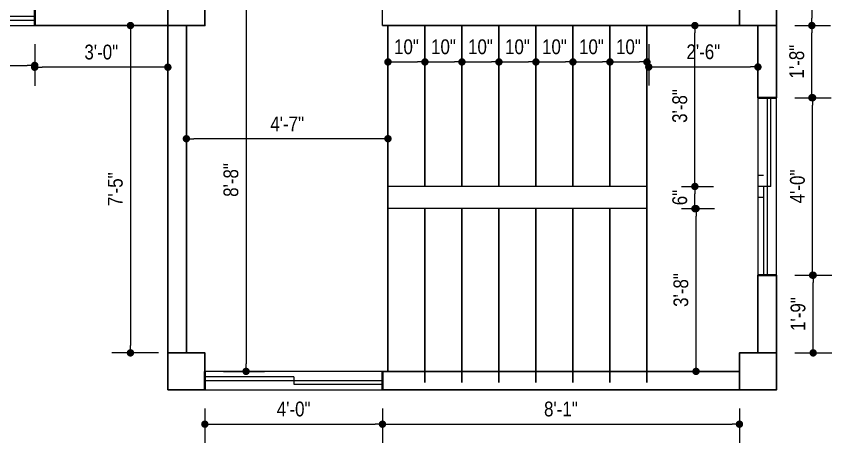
# Model space of a CAD drawing. Extents: x -84928 to 291, y -189958 to 18430.
# Drawn here: x -84750.9 to -84530.5, y -20608.6 to -20493.3 of the extents above; entities that cross this region are included whole.
import ezdxf

# ---------------------------------------------------------------- set-up
doc = ezdxf.new("R2010")
doc.units = 0
doc.header["$LTSCALE"] = 3
doc.header["$MEASUREMENT"] = 0
doc.header["$PDMODE"] = 98
doc.linetypes.add('ACAD_ISO11W100', pattern=[33, 12, -3, 12, -3, 0, -3])
doc.layers.get('0').update_dxf_attribs({"color": 123, "linetype": 'ACAD_ISO11W100', "lineweight": 18})
doc.layers.get('Defpoints').update_dxf_attribs({"linetype": 'CONTINUOUS', "lineweight": 20})
doc.layers.add('WALL', color=7, linetype='CONTINUOUS', lineweight=40)
doc.layers.add('WIN', color=140, linetype='CONTINUOUS', lineweight=15)
doc.styles.get("Standard").update_dxf_attribs({"font": 'ARIALN.TTF'})
doc.dimstyles.new('Copy of Dim-6', dxfattribs={"dimtxt": 4, "dimasz": 2, "dimexe": 5, "dimexo": 5, "dimgap": 0.09, "dimtad": 0, "dimdec": 0, "dimzin": 3, "dimdsep": 46, "dimlunit": 4, "dimtxsty": 'Standard', "dimblk": 'DOT', "dimcen": 0.09, "dimaunit": 1, "dimadec": 0, "dimazin": 0, "dimtfac": 0.5, "dimtdec": 0, "dimtix": 1, "dimtmove": 1, "dimatfit": 0, "dimfxl": 1, "dimtvp": 1, "dimtolj": 1, "dimtzin": 0, "dimarcsym": 0})

# ---------------------------------------------------------------- blocks, each defined once
blk = doc.blocks.new('nn')
at = {"layer": 'WALL', "color": 4}
for p, q in [((1.87, -1.96), (1.87, -6.96)), ((49.87, -1.96), (49.87, -6.96))]:
    blk.add_line(p, q, dxfattribs=at)
at = {"layer": 'WALL', "color": 4, "lineweight": -2}
blk.add_line((25.87, -3.46), (25.87, -5.46), dxfattribs=at)
at = {"layer": 'WIN', "color": 4}
for p, q in [((49.87, -1.96), (1.87, -1.96)), ((25.87, -3.46), (1.87, -3.46)), ((1.87, -4.46), (49.87, -4.46)), ((25.87, -5.46), (49.87, -5.46)), ((1.87, -6.96), (49.87, -6.96))]:
    blk.add_line(p, q, dxfattribs=at)
blk = doc.blocks.new('_Dot')
at = {"color": 0, "linetype": 'ByBlock', "lineweight": -2}
blk.add_line((-0.5, 0), (-1, 0), dxfattribs=at)
at = {"color": 0, "linetype": 'ByBlock', "const_width": 0.5}
blk.add_lwpolyline([(-0.25, 0, 1), (0.25, 0, 1)], format="xyb", close=True, dxfattribs=at)
blk = doc.blocks.new('*D105')
at = {"layer": 'Defpoints', "color": 0, "lineweight": -2, "transparency": 16777216}
for p in [(-84651.94, -20594.32), (-84555.44, -20594.32), (-84555.44, -20603.6)]:
    blk.add_point(p, dxfattribs=at)
at = {"layer": 'WALL', "color": 0, "lineweight": -2, "transparency": 16777216}
for p, q in [((-84651.94, -20599.32), (-84651.94, -20608.6)), ((-84555.44, -20599.32), (-84555.44, -20608.6)), ((-84649.94, -20603.6), (-84557.44, -20603.6))]:
    blk.add_line(p, q, dxfattribs=at)
at = {"layer": 'WALL', "color": 0, "lineweight": -2, "transparency": 16777216, "xscale": 2, "yscale": 2, "zscale": 2, "rotation": 180}
blk.add_blockref('_Dot', (-84651.94, -20603.6), dxfattribs=at)
at = {"layer": 'WALL', "color": 0, "lineweight": -2, "transparency": 16777216, "xscale": 2, "yscale": 2, "zscale": 2}
blk.add_blockref('_Dot', (-84555.44, -20603.6), dxfattribs=at)
at = {"layer": 'WALL', "color": 0, "lineweight": -2, "transparency": 16777216, "insert": (-84603.69, -20599.52), "char_height": 4, "attachment_point": 5}
blk.add_mtext('\\A1;8\'-1"', dxfattribs=at)
blk = doc.blocks.new('*D106')
at = {"layer": 'Defpoints', "color": 0, "lineweight": -2, "transparency": 16777216}
for p in [(-84699.94, -20594.32), (-84651.94, -20594.32), (-84651.94, -20603.6)]:
    blk.add_point(p, dxfattribs=at)
at = {"layer": 'WALL', "color": 0, "lineweight": -2, "transparency": 16777216}
for p, q in [((-84699.94, -20599.32), (-84699.94, -20608.6)), ((-84651.94, -20599.32), (-84651.94, -20608.6)), ((-84697.94, -20603.6), (-84653.94, -20603.6))]:
    blk.add_line(p, q, dxfattribs=at)
at = {"layer": 'WALL', "color": 0, "lineweight": -2, "transparency": 16777216, "xscale": 2, "yscale": 2, "zscale": 2, "rotation": 180}
blk.add_blockref('_Dot', (-84699.94, -20603.6), dxfattribs=at)
at = {"layer": 'WALL', "color": 0, "lineweight": -2, "transparency": 16777216, "xscale": 2, "yscale": 2, "zscale": 2}
blk.add_blockref('_Dot', (-84651.94, -20603.6), dxfattribs=at)
at = {"layer": 'WALL', "color": 0, "lineweight": -2, "transparency": 16777216, "insert": (-84675.94, -20599.52), "char_height": 4, "attachment_point": 5}
blk.add_mtext('\\A1;4\'-0"', dxfattribs=at)
blk = doc.blocks.new('*D107')
at = {"layer": 'Defpoints', "color": 0, "lineweight": -2, "transparency": 16777216}
for p in [(-84545.44, -20563.32), (-84535.5, -20563.32), (-84545.44, -20584.32)]:
    blk.add_point(p, dxfattribs=at)
at = {"layer": 'WALL', "color": 0, "lineweight": -2, "transparency": 16777216}
for p, q in [((-84540.44, -20563.32), (-84530.5, -20563.32)), ((-84535.5, -20582.32), (-84535.5, -20565.32)), ((-84540.44, -20584.32), (-84530.5, -20584.32))]:
    blk.add_line(p, q, dxfattribs=at)
at = {"layer": 'WALL', "color": 0, "lineweight": -2, "transparency": 16777216, "xscale": 2, "yscale": 2, "zscale": 2}
for p, rotation in [((-84535.5, -20563.32), 90), ((-84535.5, -20584.32), 270)]:
    blk.add_blockref('_Dot', p, dxfattribs=dict(at, rotation=rotation))
at = {"layer": 'WALL', "color": 0, "lineweight": -2, "transparency": 16777216, "insert": (-84539.58, -20573.82), "char_height": 4, "attachment_point": 5, "rotation": 90}
blk.add_mtext('\\A1;1\'-9"', dxfattribs=at)
blk = doc.blocks.new('*D108')
at = {"layer": 'Defpoints', "color": 0, "lineweight": -2, "transparency": 16777216}
for p in [(-84545.44, -20515.32), (-84535.65, -20515.32), (-84545.44, -20563.32)]:
    blk.add_point(p, dxfattribs=at)
at = {"layer": 'WALL', "color": 0, "lineweight": -2, "transparency": 16777216}
for p, q in [((-84540.44, -20515.32), (-84530.65, -20515.32)), ((-84535.65, -20561.32), (-84535.65, -20517.32)), ((-84540.44, -20563.32), (-84530.65, -20563.32))]:
    blk.add_line(p, q, dxfattribs=at)
at = {"layer": 'WALL', "color": 0, "lineweight": -2, "transparency": 16777216, "xscale": 2, "yscale": 2, "zscale": 2}
for p, rotation in [((-84535.65, -20515.32), 90), ((-84535.65, -20563.32), 270)]:
    blk.add_blockref('_Dot', p, dxfattribs=dict(at, rotation=rotation))
at = {"layer": 'WALL', "color": 0, "lineweight": -2, "transparency": 16777216, "insert": (-84539.74, -20539.32), "char_height": 4, "attachment_point": 5, "rotation": 90}
blk.add_mtext('\\A1;4\'-0"', dxfattribs=at)
blk = doc.blocks.new('*D109')
at = {"layer": 'Defpoints', "color": 0, "lineweight": -2, "transparency": 16777216}
for p in [(-84545.44, -20495.82), (-84535.85, -20495.82), (-84545.44, -20515.32)]:
    blk.add_point(p, dxfattribs=at)
at = {"layer": 'WALL', "color": 0, "lineweight": -2, "transparency": 16777216}
for p, q in [((-84540.44, -20495.82), (-84530.85, -20495.82)), ((-84535.85, -20513.32), (-84535.85, -20497.82)), ((-84540.44, -20515.32), (-84530.85, -20515.32))]:
    blk.add_line(p, q, dxfattribs=at)
at = {"layer": 'WALL', "color": 0, "lineweight": -2, "transparency": 16777216, "xscale": 2, "yscale": 2, "zscale": 2}
for p, rotation in [((-84535.85, -20495.82), 90), ((-84535.85, -20515.32), 270)]:
    blk.add_blockref('_Dot', p, dxfattribs=dict(at, rotation=rotation))
at = {"layer": 'WALL', "color": 0, "lineweight": -2, "transparency": 16777216, "insert": (-84539.93, -20505.57), "char_height": 4, "attachment_point": 5, "rotation": 90}
blk.add_mtext('\\A1;1\'-8"', dxfattribs=at)
blk = doc.blocks.new('*D110')
at = {"layer": 'Defpoints', "color": 0, "lineweight": -2, "transparency": 16777216}
for p in [(-84824.44, -20495.82), (-84745.94, -20495.82), (-84745.94, -20506.59)]:
    blk.add_point(p, dxfattribs=at)
at = {"layer": 'WALL', "color": 0, "lineweight": -2, "transparency": 16777216}
for p, q in [((-84824.44, -20500.82), (-84824.44, -20511.59)), ((-84745.94, -20500.82), (-84745.94, -20511.59)), ((-84822.44, -20506.59), (-84747.94, -20506.59))]:
    blk.add_line(p, q, dxfattribs=at)
at = {"layer": 'WALL', "color": 0, "lineweight": -2, "transparency": 16777216, "xscale": 2, "yscale": 2, "zscale": 2, "rotation": 180}
blk.add_blockref('_Dot', (-84824.44, -20506.59), dxfattribs=at)
at = {"layer": 'WALL', "color": 0, "lineweight": -2, "transparency": 16777216, "xscale": 2, "yscale": 2, "zscale": 2}
blk.add_blockref('_Dot', (-84745.94, -20506.59), dxfattribs=at)
at = {"layer": 'WALL', "color": 0, "lineweight": -2, "transparency": 16777216, "insert": (-84785.19, -20502.51), "char_height": 4, "attachment_point": 5}
blk.add_mtext('\\A1;6\'-7"', dxfattribs=at)
blk = doc.blocks.new('*D111')
at = {"layer": 'Defpoints', "color": 0, "lineweight": -2, "transparency": 16777216}
for p in [(-84745.94, -20495.82), (-84709.94, -20495.82), (-84745.94, -20507.09)]:
    blk.add_point(p, dxfattribs=at)
at = {"layer": 'WALL', "color": 0, "lineweight": -2, "transparency": 16777216}
for p, q in [((-84745.94, -20500.82), (-84745.94, -20512.09)), ((-84709.94, -20500.82), (-84709.94, -20512.09)), ((-84711.94, -20507.09), (-84743.94, -20507.09))]:
    blk.add_line(p, q, dxfattribs=at)
at = {"layer": 'WALL', "color": 0, "lineweight": -2, "transparency": 16777216, "xscale": 2, "yscale": 2, "zscale": 2, "rotation": 180}
blk.add_blockref('_Dot', (-84745.94, -20507.09), dxfattribs=at)
at = {"layer": 'WALL', "color": 0, "lineweight": -2, "transparency": 16777216, "xscale": 2, "yscale": 2, "zscale": 2}
blk.add_blockref('_Dot', (-84709.94, -20507.09), dxfattribs=at)
at = {"layer": 'WALL', "color": 0, "lineweight": -2, "transparency": 16777216, "insert": (-84727.94, -20503.01), "char_height": 4, "attachment_point": 5}
blk.add_mtext('\\A1;3\'-0"', dxfattribs=at)
blk = doc.blocks.new('*D112')
at = {"layer": 'Defpoints', "color": 0, "lineweight": -2, "transparency": 16777216}
for p in [(-84707.44, -20495.82), (-84720.06, -20584.32), (-84707.44, -20584.32)]:
    blk.add_point(p, dxfattribs=at)
at = {"layer": 'WALL', "color": 0, "lineweight": -2, "transparency": 16777216}
for p, q in [((-84712.44, -20495.82), (-84725.06, -20495.82)), ((-84720.06, -20497.82), (-84720.06, -20582.32)), ((-84712.44, -20584.32), (-84725.06, -20584.32))]:
    blk.add_line(p, q, dxfattribs=at)
at = {"layer": 'WALL', "color": 0, "lineweight": -2, "transparency": 16777216, "xscale": 2, "yscale": 2, "zscale": 2}
for p, rotation in [((-84720.06, -20495.82), 90), ((-84720.06, -20584.32), 270)]:
    blk.add_blockref('_Dot', p, dxfattribs=dict(at, rotation=rotation))
at = {"layer": 'WALL', "color": 0, "lineweight": -2, "transparency": 16777216, "insert": (-84724.13, -20540.07), "char_height": 4, "attachment_point": 5, "rotation": 90}
blk.add_mtext('\\A1;7\'-5"', dxfattribs=at)
blk = doc.blocks.new('*D113')
at = {"layer": 'Defpoints', "color": 0, "lineweight": -2, "transparency": 16777216}
for p in [(-84699.94, -20485.82), (-84699.94, -20589.32), (-84688.8, -20589.32)]:
    blk.add_point(p, dxfattribs=at)
at = {"layer": 'WALL', "color": 0, "lineweight": -2, "transparency": 16777216}
for p, q in [((-84694.94, -20485.82), (-84683.8, -20485.82)), ((-84688.8, -20487.82), (-84688.8, -20587.32)), ((-84694.94, -20589.32), (-84683.8, -20589.32))]:
    blk.add_line(p, q, dxfattribs=at)
at = {"layer": 'WALL', "color": 0, "lineweight": -2, "transparency": 16777216, "xscale": 2, "yscale": 2, "zscale": 2}
for p, rotation in [((-84688.8, -20485.82), 90), ((-84688.8, -20589.32), 270)]:
    blk.add_blockref('_Dot', p, dxfattribs=dict(at, rotation=rotation))
at = {"layer": 'WALL', "color": 0, "lineweight": -2, "transparency": 16777216, "insert": (-84692.88, -20537.57), "char_height": 4, "attachment_point": 5, "rotation": 90}
blk.add_mtext('\\A1;8\'-8"', dxfattribs=at)
blk = doc.blocks.new('*D114')
at = {"layer": 'Defpoints', "color": 0, "lineweight": -2, "transparency": 16777216}
for p in [(-84704.94, -20526.41), (-84704.94, -20536.32), (-84650.44, -20536.32)]:
    blk.add_point(p, dxfattribs=at)
at = {"layer": 'WALL', "color": 0, "lineweight": -2, "transparency": 16777216}
for p, q in [((-84704.94, -20531.32), (-84704.94, -20521.41)), ((-84650.44, -20531.32), (-84650.44, -20521.41)), ((-84652.44, -20526.41), (-84702.94, -20526.41))]:
    blk.add_line(p, q, dxfattribs=at)
at = {"layer": 'WALL', "color": 0, "lineweight": -2, "transparency": 16777216, "xscale": 2, "yscale": 2, "zscale": 2, "rotation": 180}
blk.add_blockref('_Dot', (-84704.94, -20526.41), dxfattribs=at)
at = {"layer": 'WALL', "color": 0, "lineweight": -2, "transparency": 16777216, "xscale": 2, "yscale": 2, "zscale": 2}
blk.add_blockref('_Dot', (-84650.44, -20526.41), dxfattribs=at)
at = {"layer": 'WALL', "color": 0, "lineweight": -2, "transparency": 16777216, "insert": (-84677.69, -20522.41), "char_height": 4, "attachment_point": 5}
blk.add_mtext('\\A1;4\'-7"', dxfattribs=at)
blk = doc.blocks.new('*D115')
at = {"layer": 'Defpoints', "color": 0, "lineweight": -2, "transparency": 16777216}
for p in [(-84576.12, -20545.32), (-84567.17, -20545.32), (-84576.12, -20589.32)]:
    blk.add_point(p, dxfattribs=at)
at = {"layer": 'WALL', "color": 0, "lineweight": -2, "transparency": 16777216}
for p, q in [((-84571.12, -20545.32), (-84562.17, -20545.32)), ((-84567.17, -20587.32), (-84567.17, -20547.32)), ((-84571.12, -20589.32), (-84562.17, -20589.32))]:
    blk.add_line(p, q, dxfattribs=at)
at = {"layer": 'WALL', "color": 0, "lineweight": -2, "transparency": 16777216, "xscale": 2, "yscale": 2, "zscale": 2}
for p, rotation in [((-84567.17, -20545.32), 90), ((-84567.17, -20589.32), 270)]:
    blk.add_blockref('_Dot', p, dxfattribs=dict(at, rotation=rotation))
at = {"layer": 'WALL', "color": 0, "lineweight": -2, "transparency": 16777216, "insert": (-84571.25, -20567.32), "char_height": 4, "attachment_point": 5, "rotation": 90}
blk.add_mtext('\\A1;3\'-8"', dxfattribs=at)
blk = doc.blocks.new('*D116')
at = {"layer": 'Defpoints', "color": 0, "lineweight": -2, "transparency": 16777216}
for p in [(-84576.12, -20539.32), (-84567.47, -20539.32), (-84576.12, -20545.32)]:
    blk.add_point(p, dxfattribs=at)
at = {"layer": 'WALL', "color": 0, "lineweight": -2, "transparency": 16777216}
for p, q in [((-84571.12, -20539.32), (-84562.47, -20539.32)), ((-84567.47, -20543.32), (-84567.47, -20541.32)), ((-84571.12, -20545.32), (-84562.47, -20545.32))]:
    blk.add_line(p, q, dxfattribs=at)
at = {"layer": 'WALL', "color": 0, "lineweight": -2, "transparency": 16777216, "xscale": 2, "yscale": 2, "zscale": 2}
for p, rotation in [((-84567.47, -20539.32), 90), ((-84567.47, -20545.32), 270)]:
    blk.add_blockref('_Dot', p, dxfattribs=dict(at, rotation=rotation))
at = {"layer": 'WALL', "color": 0, "lineweight": -2, "transparency": 16777216, "insert": (-84571.55, -20542.32), "char_height": 4, "attachment_point": 5, "rotation": 90}
blk.add_mtext('\\A1;6"', dxfattribs=at)
blk = doc.blocks.new('*D117')
at = {"layer": 'Defpoints', "color": 0, "lineweight": -2, "transparency": 16777216}
for p in [(-84576.12, -20495.82), (-84567.47, -20495.82), (-84576.12, -20539.32)]:
    blk.add_point(p, dxfattribs=at)
at = {"layer": 'WALL', "color": 0, "lineweight": -2, "transparency": 16777216}
for p, q in [((-84571.12, -20495.82), (-84562.47, -20495.82)), ((-84567.47, -20537.32), (-84567.47, -20497.82)), ((-84571.12, -20539.32), (-84562.47, -20539.32))]:
    blk.add_line(p, q, dxfattribs=at)
at = {"layer": 'WALL', "color": 0, "lineweight": -2, "transparency": 16777216, "xscale": 2, "yscale": 2, "zscale": 2}
for p, rotation in [((-84567.47, -20495.82), 90), ((-84567.47, -20539.32), 270)]:
    blk.add_blockref('_Dot', p, dxfattribs=dict(at, rotation=rotation))
at = {"layer": 'WALL', "color": 0, "lineweight": -2, "transparency": 16777216, "insert": (-84571.55, -20517.57), "char_height": 4, "attachment_point": 5, "rotation": 90}
blk.add_mtext('\\A1;3\'-8"', dxfattribs=at)
blk = doc.blocks.new('*D118')
at = {"layer": 'Defpoints', "color": 0, "lineweight": -2, "transparency": 16777216}
for p in [(-84579.94, -20495.82), (-84550.44, -20495.82), (-84550.44, -20507.02)]:
    blk.add_point(p, dxfattribs=at)
at = {"layer": 'WALL', "color": 0, "lineweight": -2, "transparency": 16777216}
for p, q in [((-84579.94, -20500.82), (-84579.94, -20512.02)), ((-84550.44, -20500.82), (-84550.44, -20512.02)), ((-84577.94, -20507.02), (-84552.44, -20507.02))]:
    blk.add_line(p, q, dxfattribs=at)
at = {"layer": 'WALL', "color": 0, "lineweight": -2, "transparency": 16777216, "xscale": 2, "yscale": 2, "zscale": 2, "rotation": 180}
blk.add_blockref('_Dot', (-84579.94, -20507.02), dxfattribs=at)
at = {"layer": 'WALL', "color": 0, "lineweight": -2, "transparency": 16777216, "xscale": 2, "yscale": 2, "zscale": 2}
blk.add_blockref('_Dot', (-84550.44, -20507.02), dxfattribs=at)
at = {"layer": 'WALL', "color": 0, "lineweight": -2, "transparency": 16777216, "insert": (-84565.19, -20502.93), "char_height": 4, "attachment_point": 5}
blk.add_mtext('\\A1;2\'-6"', dxfattribs=at)
blk = doc.blocks.new('*D119')
at = {"layer": 'Defpoints', "color": 0, "lineweight": -2, "transparency": 16777216}
for p in [(-84650.44, -20495.82), (-84640.44, -20495.82), (-84640.44, -20505.66)]:
    blk.add_point(p, dxfattribs=at)
at = {"layer": 'WALL', "color": 0, "lineweight": -2, "transparency": 16777216}
for p, q in [((-84650.44, -20500.82), (-84650.44, -20510.66)), ((-84640.44, -20500.82), (-84640.44, -20510.66)), ((-84648.44, -20505.66), (-84642.44, -20505.66))]:
    blk.add_line(p, q, dxfattribs=at)
at = {"layer": 'WALL', "color": 0, "lineweight": -2, "transparency": 16777216, "xscale": 2, "yscale": 2, "zscale": 2, "rotation": 180}
blk.add_blockref('_Dot', (-84650.44, -20505.66), dxfattribs=at)
at = {"layer": 'WALL', "color": 0, "lineweight": -2, "transparency": 16777216, "xscale": 2, "yscale": 2, "zscale": 2}
blk.add_blockref('_Dot', (-84640.44, -20505.66), dxfattribs=at)
at = {"layer": 'WALL', "color": 0, "lineweight": -2, "transparency": 16777216, "insert": (-84645.44, -20501.58), "char_height": 4, "attachment_point": 5}
blk.add_mtext('\\A1;10"', dxfattribs=at)
blk = doc.blocks.new('*D120')
at = {"layer": 'Defpoints', "color": 0, "lineweight": -2, "transparency": 16777216}
for p in [(-84640.44, -20495.82), (-84630.44, -20495.82), (-84630.44, -20505.66)]:
    blk.add_point(p, dxfattribs=at)
at = {"layer": 'WALL', "color": 0, "lineweight": -2, "transparency": 16777216}
for p, q in [((-84640.44, -20500.82), (-84640.44, -20510.66)), ((-84630.44, -20500.82), (-84630.44, -20510.66)), ((-84638.44, -20505.66), (-84632.44, -20505.66))]:
    blk.add_line(p, q, dxfattribs=at)
at = {"layer": 'WALL', "color": 0, "lineweight": -2, "transparency": 16777216, "xscale": 2, "yscale": 2, "zscale": 2, "rotation": 180}
blk.add_blockref('_Dot', (-84640.44, -20505.66), dxfattribs=at)
at = {"layer": 'WALL', "color": 0, "lineweight": -2, "transparency": 16777216, "xscale": 2, "yscale": 2, "zscale": 2}
blk.add_blockref('_Dot', (-84630.44, -20505.66), dxfattribs=at)
at = {"layer": 'WALL', "color": 0, "lineweight": -2, "transparency": 16777216, "insert": (-84635.44, -20501.58), "char_height": 4, "attachment_point": 5}
blk.add_mtext('\\A1;10"', dxfattribs=at)
blk = doc.blocks.new('*D121')
at = {"layer": 'Defpoints', "color": 0, "lineweight": -2, "transparency": 16777216}
for p in [(-84630.44, -20495.82), (-84620.44, -20495.82), (-84620.44, -20505.66)]:
    blk.add_point(p, dxfattribs=at)
at = {"layer": 'WALL', "color": 0, "lineweight": -2, "transparency": 16777216}
for p, q in [((-84630.44, -20500.82), (-84630.44, -20510.66)), ((-84620.44, -20500.82), (-84620.44, -20510.66)), ((-84628.44, -20505.66), (-84622.44, -20505.66))]:
    blk.add_line(p, q, dxfattribs=at)
at = {"layer": 'WALL', "color": 0, "lineweight": -2, "transparency": 16777216, "xscale": 2, "yscale": 2, "zscale": 2, "rotation": 180}
blk.add_blockref('_Dot', (-84630.44, -20505.66), dxfattribs=at)
at = {"layer": 'WALL', "color": 0, "lineweight": -2, "transparency": 16777216, "xscale": 2, "yscale": 2, "zscale": 2}
blk.add_blockref('_Dot', (-84620.44, -20505.66), dxfattribs=at)
at = {"layer": 'WALL', "color": 0, "lineweight": -2, "transparency": 16777216, "insert": (-84625.44, -20501.58), "char_height": 4, "attachment_point": 5}
blk.add_mtext('\\A1;10"', dxfattribs=at)
blk = doc.blocks.new('*D122')
at = {"layer": 'Defpoints', "color": 0, "lineweight": -2, "transparency": 16777216}
for p in [(-84620.44, -20495.82), (-84610.44, -20495.82), (-84610.44, -20505.66)]:
    blk.add_point(p, dxfattribs=at)
at = {"layer": 'WALL', "color": 0, "lineweight": -2, "transparency": 16777216}
for p, q in [((-84620.44, -20500.82), (-84620.44, -20510.66)), ((-84610.44, -20500.82), (-84610.44, -20510.66)), ((-84618.44, -20505.66), (-84612.44, -20505.66))]:
    blk.add_line(p, q, dxfattribs=at)
at = {"layer": 'WALL', "color": 0, "lineweight": -2, "transparency": 16777216, "xscale": 2, "yscale": 2, "zscale": 2, "rotation": 180}
blk.add_blockref('_Dot', (-84620.44, -20505.66), dxfattribs=at)
at = {"layer": 'WALL', "color": 0, "lineweight": -2, "transparency": 16777216, "xscale": 2, "yscale": 2, "zscale": 2}
blk.add_blockref('_Dot', (-84610.44, -20505.66), dxfattribs=at)
at = {"layer": 'WALL', "color": 0, "lineweight": -2, "transparency": 16777216, "insert": (-84615.44, -20501.58), "char_height": 4, "attachment_point": 5}
blk.add_mtext('\\A1;10"', dxfattribs=at)
blk = doc.blocks.new('*D123')
at = {"layer": 'Defpoints', "color": 0, "lineweight": -2, "transparency": 16777216}
for p in [(-84610.44, -20495.82), (-84600.44, -20495.82), (-84600.44, -20505.66)]:
    blk.add_point(p, dxfattribs=at)
at = {"layer": 'WALL', "color": 0, "lineweight": -2, "transparency": 16777216}
for p, q in [((-84610.44, -20500.82), (-84610.44, -20510.66)), ((-84600.44, -20500.82), (-84600.44, -20510.66)), ((-84608.44, -20505.66), (-84602.44, -20505.66))]:
    blk.add_line(p, q, dxfattribs=at)
at = {"layer": 'WALL', "color": 0, "lineweight": -2, "transparency": 16777216, "xscale": 2, "yscale": 2, "zscale": 2, "rotation": 180}
blk.add_blockref('_Dot', (-84610.44, -20505.66), dxfattribs=at)
at = {"layer": 'WALL', "color": 0, "lineweight": -2, "transparency": 16777216, "xscale": 2, "yscale": 2, "zscale": 2}
blk.add_blockref('_Dot', (-84600.44, -20505.66), dxfattribs=at)
at = {"layer": 'WALL', "color": 0, "lineweight": -2, "transparency": 16777216, "insert": (-84605.44, -20501.58), "char_height": 4, "attachment_point": 5}
blk.add_mtext('\\A1;10"', dxfattribs=at)
blk = doc.blocks.new('*D124')
at = {"layer": 'Defpoints', "color": 0, "lineweight": -2, "transparency": 16777216}
for p in [(-84600.44, -20495.82), (-84590.44, -20495.82), (-84590.44, -20505.66)]:
    blk.add_point(p, dxfattribs=at)
at = {"layer": 'WALL', "color": 0, "lineweight": -2, "transparency": 16777216}
for p, q in [((-84600.44, -20500.82), (-84600.44, -20510.66)), ((-84590.44, -20500.82), (-84590.44, -20510.66)), ((-84598.44, -20505.66), (-84592.44, -20505.66))]:
    blk.add_line(p, q, dxfattribs=at)
at = {"layer": 'WALL', "color": 0, "lineweight": -2, "transparency": 16777216, "xscale": 2, "yscale": 2, "zscale": 2, "rotation": 180}
blk.add_blockref('_Dot', (-84600.44, -20505.66), dxfattribs=at)
at = {"layer": 'WALL', "color": 0, "lineweight": -2, "transparency": 16777216, "xscale": 2, "yscale": 2, "zscale": 2}
blk.add_blockref('_Dot', (-84590.44, -20505.66), dxfattribs=at)
at = {"layer": 'WALL', "color": 0, "lineweight": -2, "transparency": 16777216, "insert": (-84595.44, -20501.58), "char_height": 4, "attachment_point": 5}
blk.add_mtext('\\A1;10"', dxfattribs=at)
blk = doc.blocks.new('*D125')
at = {"layer": 'Defpoints', "color": 0, "lineweight": -2, "transparency": 16777216}
for p in [(-84590.44, -20495.82), (-84580.44, -20495.82), (-84580.44, -20505.66)]:
    blk.add_point(p, dxfattribs=at)
at = {"layer": 'WALL', "color": 0, "lineweight": -2, "transparency": 16777216}
for p, q in [((-84590.44, -20500.82), (-84590.44, -20510.66)), ((-84580.44, -20500.82), (-84580.44, -20510.66)), ((-84588.44, -20505.66), (-84582.44, -20505.66))]:
    blk.add_line(p, q, dxfattribs=at)
at = {"layer": 'WALL', "color": 0, "lineweight": -2, "transparency": 16777216, "xscale": 2, "yscale": 2, "zscale": 2, "rotation": 180}
blk.add_blockref('_Dot', (-84590.44, -20505.66), dxfattribs=at)
at = {"layer": 'WALL', "color": 0, "lineweight": -2, "transparency": 16777216, "xscale": 2, "yscale": 2, "zscale": 2}
blk.add_blockref('_Dot', (-84580.44, -20505.66), dxfattribs=at)
at = {"layer": 'WALL', "color": 0, "lineweight": -2, "transparency": 16777216, "insert": (-84585.44, -20501.58), "char_height": 4, "attachment_point": 5}
blk.add_mtext('\\A1;10"', dxfattribs=at)
blk = doc.blocks.new('*D165')
at = {"layer": 'Defpoints', "color": 0, "lineweight": -2, "transparency": 16777216}
for p in [(-84545.44, -20452.8), (-84545.44, -20495.82), (-84535.87, -20495.82)]:
    blk.add_point(p, dxfattribs=at)
at = {"layer": 'WALL', "color": 0, "lineweight": -2, "transparency": 16777216}
for p, q in [((-84540.44, -20452.8), (-84530.87, -20452.8)), ((-84535.87, -20454.8), (-84535.87, -20493.82)), ((-84540.44, -20495.82), (-84530.87, -20495.82))]:
    blk.add_line(p, q, dxfattribs=at)
at = {"layer": 'WALL', "color": 0, "lineweight": -2, "transparency": 16777216, "xscale": 2, "yscale": 2, "zscale": 2}
for p, rotation in [((-84535.87, -20452.8), 90), ((-84535.87, -20495.82), 270)]:
    blk.add_blockref('_Dot', p, dxfattribs=dict(at, rotation=rotation))
at = {"layer": 'WALL', "color": 0, "lineweight": -2, "transparency": 16777216, "insert": (-84539.96, -20474.31), "char_height": 4, "attachment_point": 5, "rotation": 90}
blk.add_mtext("\\A1;3'-8''", dxfattribs=at)

msp = doc.modelspace()

# ---------------------------------------------------------------- linework, layer by layer
at = {"layer": 'WALL', "lineweight": 30}
for p, q in [((-84545.44, -20451.82), (-84545.44, -20515.32)), ((-84745.94, -20495.82), (-84699.94, -20495.82)), ((-84709.94, -20495.82), (-84709.94, -20584.32)), ((-84704.94, -20495.82), (-84704.94, -20584.32)), ((-84651.94, -20495.82), (-84547.44, -20495.82)), ((-84650.44, -20495.82), (-84650.44, -20536.32)), ((-84640.44, -20495.82), (-84640.44, -20539.32)), ((-84630.44, -20495.82), (-84630.44, -20539.32)), ((-84620.44, -20495.82), (-84620.44, -20539.32)), ((-84610.44, -20495.82), (-84610.44, -20539.32)), ((-84600.44, -20495.82), (-84600.44, -20539.32)), ((-84590.44, -20495.82), (-84590.44, -20539.32)), ((-84580.44, -20495.82), (-84580.44, -20539.32)), ((-84550.44, -20495.82), (-84550.44, -20515.32)), ((-84650.44, -20536.32), (-84650.44, -20589.32)), ((-84580.44, -20539.32), (-84580.44, -20592.32)), ((-84640.44, -20545.32), (-84640.44, -20592.32)), ((-84630.44, -20545.32), (-84630.44, -20592.32)), ((-84620.44, -20545.32), (-84620.44, -20592.32)), ((-84610.44, -20545.32), (-84610.44, -20592.32)), ((-84600.44, -20545.32), (-84600.44, -20592.32)), ((-84590.44, -20545.32), (-84590.44, -20592.32)), ((-84550.44, -20563.32), (-84550.44, -20584.32)), ((-84545.44, -20563.32), (-84545.44, -20589.32)), ((-84651.94, -20589.32), (-84555.44, -20589.32)), ((-84707.94, -20594.32), (-84699.94, -20594.32)), ((-84651.94, -20594.32), (-84545.44, -20594.32))]:
    msp.add_line(p, q, dxfattribs=at)
at = {"layer": 'WALL', "lineweight": -2}
for p, q in [((-84745.94, -20490.82), (-84745.94, -20495.82)), ((-84709.94, -20490.82), (-84709.94, -20495.82)), ((-84651.94, -20495.82), (-84651.94, -20490.82)), ((-84550.44, -20515.32), (-84545.44, -20515.32)), ((-84548.94, -20536.32), (-84550.44, -20536.32)), ((-84580.44, -20539.32), (-84650.44, -20539.32)), ((-84548.94, -20539.32), (-84550.44, -20539.32)), ((-84548.94, -20542.32), (-84550.44, -20542.32)), ((-84580.44, -20545.32), (-84650.44, -20545.32)), ((-84550.44, -20563.32), (-84545.44, -20563.32)), ((-84550.44, -20584.32), (-84545.44, -20584.32)), ((-84651.94, -20589.32), (-84651.94, -20594.32))]:
    msp.add_line(p, q, dxfattribs=at)
at = {"layer": 'WALL', "color": 1, "lineweight": 30}
for points in [[(-84709.94, -20495.82), (-84699.94, -20495.82), (-84699.94, -20485.82), (-84709.94, -20485.82)], [(-84555.44, -20495.82), (-84545.44, -20495.82), (-84545.44, -20485.82), (-84555.44, -20485.82)], [(-84709.94, -20594.32), (-84699.94, -20594.32), (-84699.94, -20584.32), (-84709.94, -20584.32)], [(-84555.44, -20594.32), (-84545.44, -20594.32), (-84545.44, -20584.32), (-84555.44, -20584.32)]]:
    msp.add_lwpolyline(points, close=True, dxfattribs=at)

# ---------------------------------------------------------------- block references
at = {"layer": 'WALL', "lineweight": -2}
for p in [(-84795.8, -20488.86), (-84701.8, -20587.36)]:
    msp.add_blockref('nn', p, dxfattribs=at)
at = {"layer": 'WALL', "lineweight": -2, "rotation": 270}
msp.add_blockref('nn', (-84543.48, -20513.45), dxfattribs=at)

# ---------------------------------------------------------------- dimensions: what is measured, and where the dimension line sits
at = {"layer": 'WALL', "lineweight": -2}
dim = msp.add_linear_dim(base=(-84535.87, -20495.82), p1=(-84545.44, -20452.8), p2=(-84545.44, -20495.82), angle=90, text="3'-8''", dimstyle='Copy of Dim-6', dxfattribs=at)
dim.commit()
dim.dimension.update_dxf_attribs({"geometry": '*D165', "text_midpoint": (-84539.96, -20474.31)})
for base, p1, p2, picture, middle in [((-84688.79703342, -20589.31624892), (-84699.93666461, -20485.81624892), (-84699.93666461, -20589.31624892), '*D113', (-84692.88161732, -20537.56624892)), ((-84720.0611674, -20584.31624892), (-84707.43666461, -20495.81624892), (-84707.43666461, -20584.31624892), '*D112', (-84724.12938022, -20540.06624892)), ((-84567.46571528, -20495.81624892), (-84576.11554068, -20539.31624892), (-84576.11554068, -20495.81624892), '*D117', (-84571.55029919, -20517.56624892)), ((-84535.84836518, -20495.81624892), (-84545.43666461, -20515.31624892), (-84545.43666461, -20495.81624892), '*D109', (-84539.93294909, -20505.56624892)), ((-84535.65, -20515.32), (-84545.44, -20563.32), (-84545.44, -20515.32), '*D108', (-84539.74, -20539.32)), ((-84567.47, -20539.32), (-84576.12, -20545.32), (-84576.12, -20539.32), '*D116', (-84571.55, -20542.32)), ((-84567.17, -20545.32), (-84576.12, -20589.32), (-84576.12, -20545.32), '*D115', (-84571.25, -20567.32)), ((-84535.5, -20563.32), (-84545.44, -20584.32), (-84545.44, -20563.32), '*D107', (-84539.58, -20573.82))]:
    dim = msp.add_linear_dim(base=base, p1=p1, p2=p2, angle=90, dimstyle='Copy of Dim-6', dxfattribs=at)
    dim.commit()
    dim.dimension.update_dxf_attribs({"geometry": picture, "text_midpoint": middle})
for base, p1, p2, picture, middle in [((-84745.93666461, -20506.5901091), (-84824.43666461, -20495.81624892), (-84745.93666461, -20495.81624892), '*D110', (-84785.18666461, -20502.50552519)), ((-84745.94, -20507.09), (-84709.94, -20495.82), (-84745.94, -20495.82), '*D111', (-84727.94, -20503.01)), ((-84640.44, -20505.66), (-84650.44, -20495.82), (-84640.44, -20495.82), '*D119', (-84645.44, -20501.58)), ((-84630.44, -20505.66), (-84640.44, -20495.82), (-84630.44, -20495.82), '*D120', (-84635.44, -20501.58)), ((-84620.44, -20505.66), (-84630.44, -20495.82), (-84620.44, -20495.82), '*D121', (-84625.44, -20501.58)), ((-84610.44, -20505.66), (-84620.44, -20495.82), (-84610.44, -20495.82), '*D122', (-84615.44, -20501.58)), ((-84600.44, -20505.66), (-84610.44, -20495.82), (-84600.44, -20495.82), '*D123', (-84605.44, -20501.58)), ((-84590.44, -20505.66), (-84600.44, -20495.82), (-84590.44, -20495.82), '*D124', (-84595.44, -20501.58)), ((-84580.44, -20505.66), (-84590.44, -20495.82), (-84580.44, -20495.82), '*D125', (-84585.44, -20501.58)), ((-84550.4367, -20507.0176), (-84579.945, -20495.8162), (-84550.4367, -20495.8162), '*D118', (-84565.1908, -20502.933)), ((-84704.93666461, -20526.41452478), (-84650.43666461, -20536.31624892), (-84704.93666461, -20536.31624892), '*D114', (-84677.68666461, -20522.41452478)), ((-84651.94, -20603.6), (-84699.94, -20594.32), (-84651.94, -20594.32), '*D106', (-84675.94, -20599.52)), ((-84555.43666461, -20603.6025774), (-84651.93666461, -20594.31624892), (-84555.43666461, -20594.31624892), '*D105', (-84603.68666461, -20599.5179935))]:
    dim = msp.add_linear_dim(base=base, p1=p1, p2=p2, dimstyle='Copy of Dim-6', dxfattribs=at)
    dim.commit()
    dim.dimension.update_dxf_attribs({"geometry": picture, "text_midpoint": middle})

doc.saveas('drawing.dxf')
